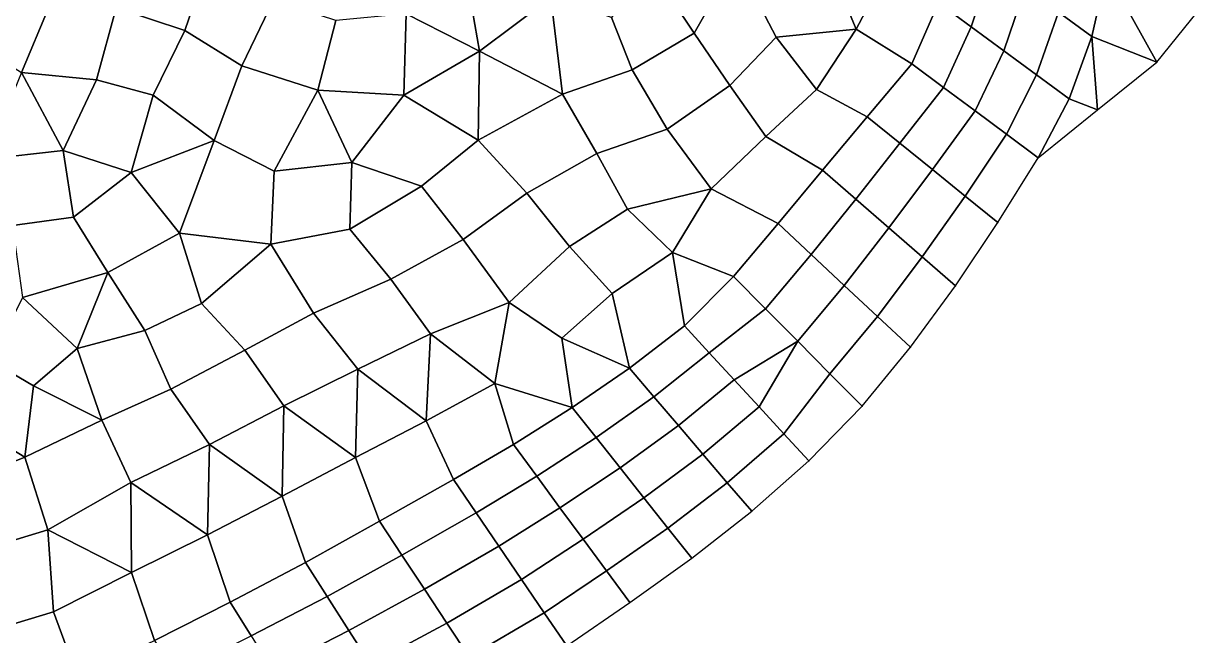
# Model space of a CAD drawing. Extents: x 391089 to 406232, y 6461839 to 6471033.
# Drawn here: x 403904.4 to 404132.2, y 6470031.3 to 6470149.3 of the extents above; entities that cross this region are included whole.
import ezdxf

# ---------------------------------------------------------------- set-up
doc = ezdxf.new("R2010")
doc.units = 0
for name, color, linetype in [('MESH_BOUND', 25, 'CONTINUOUS'), ('MESH_ELEMS', 18, 'CONTINUOUS'), ('MESH_NODES', 18, 'CONTINUOUS')]:
    doc.layers.add(name, color=color, linetype=linetype)

msp = doc.modelspace()

# ---------------------------------------------------------------- linework, layer by layer
at = {"layer": 'MESH_BOUND', "color": 25}
for points in [[(404123.008, 6470141.9, 5.49), (404132.161, 6470153.29, 5.172)], [(404111.543, 6470132.68, 5.69), (404123.008, 6470141.9, 5.49)], [(404100.078, 6470123.47, 5.486), (404111.543, 6470132.68, 5.69)], [(404092.318, 6470110.97, 5.373), (404100.078, 6470123.47, 5.486)], [(404084.143, 6470098.74, 5.559), (404092.318, 6470110.97, 5.373)], [(404075.446, 6470086.89, 5.469), (404084.143, 6470098.74, 5.559)], [(404066.12, 6470075.52, 4.956), (404075.446, 6470086.89, 5.469)], [(404055.874, 6470064.97, 4.497), (404066.12, 6470075.52, 4.956)], [(404044.857, 6470055.23, 4.532), (404055.874, 6470064.97, 4.497)], [(404033.272, 6470046.18, 5.418), (404044.857, 6470055.23, 4.532)], [(404021.308, 6470037.62, 4.709), (404033.272, 6470046.18, 5.418)], [(404009.214, 6470029.25, 5.055), (404021.308, 6470037.62, 4.709)]]:
    msp.add_polyline3d(points, dxfattribs=at)
at = {"layer": 'MESH_ELEMS', "color": 178}
for points in [[(403935.47, 6470148, 2.418), (403940.706, 6470163.24, 2.518), (403927.394, 6470166.85, 2.035), (403922.278, 6470152.4, 2.063)], [(404084.739, 6470165.57, 1.962), (404080.861, 6470153.36, 2.062), (404087.168, 6470148.73, 2.275), (404091.167, 6470160.9, 2.497)], [(404132.161, 6470153.29, 5.172), (404125.896, 6470166.01, 5.419), (404113.307, 6470159.39, 3.333), (404123.008, 6470141.9, 5.49)], [(403935.47, 6470148, 2.418), (403946.479, 6470141.22, 2.501), (403952.588, 6470153.85, 2.473), (403940.706, 6470163.24, 2.518)], [(404107.064, 6470164.01, 1.865), (404104.023, 6470151.54, 0.794), (404110.451, 6470146.86, 3.435), (404113.307, 6470159.39, 3.333)], [(403909.317, 6470152.65, 2.199), (403896.432, 6470161.32, 1.63), (403893.598, 6470146.49, 1.814), (403904.01, 6470139.9, 2.335)], [(404033.732, 6470147.48, 3.083), (404041.809, 6470161.66, 2.893), (404025.407, 6470160.06, 2.794), (404033.732, 6470147.48, 3.083)], [(404049.561, 6470146.74, 2.743), (404041.809, 6470161.66, 2.893), (404033.732, 6470147.48, 3.083), (404040.594, 6470137.42, 2.842)], [(404049.561, 6470146.74, 2.743), (404064.967, 6470148.26, 2.136), (404059.008, 6470162.68, 2.204), (404041.809, 6470161.66, 2.893)], [(404071.675, 6470160.98, 2.382), (404059.008, 6470162.68, 2.204), (404064.967, 6470148.26, 2.136), (404071.675, 6470160.98, 2.382)], [(404080.861, 6470153.36, 2.062), (404071.675, 6470160.98, 2.382), (404064.967, 6470148.26, 2.136), (404075.759, 6470141.56, 2.025)], [(404091.167, 6470160.9, 2.497), (404087.168, 6470148.73, 2.275), (404093.475, 6470144.1, 2.304), (404097.595, 6470156.22, 2.275)], [(403989.654, 6470159.55, 2.671), (403978.176, 6470151.2, 2.678), (403992.364, 6470144.01, 2.524), (403989.654, 6470159.55, 2.671)], [(403992.364, 6470144.01, 2.524), (404006.125, 6470154.36, 2.666), (403989.654, 6470159.55, 2.671), (403992.364, 6470144.01, 2.524)], [(404033.732, 6470147.48, 3.083), (404025.407, 6470160.06, 2.794), (404017.779, 6470150.52, 2.863), (404021.789, 6470140.44, 2.817)], [(404113.307, 6470159.39, 3.333), (404110.451, 6470146.86, 3.435), (404123.008, 6470141.9, 5.49), (404113.307, 6470159.39, 3.333)], [(404097.595, 6470156.22, 2.275), (404093.475, 6470144.1, 2.304), (404099.783, 6470139.47, 0.397), (404104.023, 6470151.54, 0.794)], [(403946.479, 6470141.22, 2.501), (403961.142, 6470136.48, 2.772), (403964.597, 6470149.95, 2.653), (403952.588, 6470153.85, 2.473)], [(404008.358, 6470135.75, 2.908), (404006.125, 6470154.36, 2.666), (403992.364, 6470144.01, 2.524), (404008.358, 6470135.75, 2.908)], [(404017.779, 6470150.52, 2.863), (404006.125, 6470154.36, 2.666), (404008.358, 6470135.75, 2.908), (404021.789, 6470140.44, 2.817)], [(403918.486, 6470138.46, 2.218), (403922.278, 6470152.4, 2.063), (403909.317, 6470152.65, 2.199), (403904.01, 6470139.9, 2.335)], [(403929.387, 6470135.52, 2.279), (403935.47, 6470148, 2.418), (403922.278, 6470152.4, 2.063), (403918.486, 6470138.46, 2.218)], [(404080.861, 6470153.36, 2.062), (404075.759, 6470141.56, 2.025), (404081.838, 6470137.04, 2.302), (404087.168, 6470148.73, 2.275)], [(404104.023, 6470151.54, 0.794), (404099.783, 6470139.47, 0.397), (404106.09, 6470134.85, 4.636), (404110.451, 6470146.86, 3.435)], [(403977.728, 6470135.51, 2.563), (403978.176, 6470151.2, 2.678), (403964.597, 6470149.95, 2.653), (403961.142, 6470136.48, 2.772)], [(403977.728, 6470135.51, 2.563), (403992.364, 6470144.01, 2.524), (403978.176, 6470151.2, 2.678), (403977.728, 6470135.51, 2.563)], [(403946.479, 6470141.22, 2.501), (403935.47, 6470148, 2.418), (403929.387, 6470135.52, 2.279), (403941.143, 6470126.78, 2.625)], [(404040.594, 6470137.42, 2.842), (404033.732, 6470147.48, 3.083), (404021.789, 6470140.44, 2.817), (404028.528, 6470128.96, 2.724)], [(404057.321, 6470136.62, 2.045), (404049.561, 6470146.74, 2.743), (404040.594, 6470137.42, 2.842), (404047.555, 6470127.58, 2.185)], [(404057.321, 6470136.62, 2.045), (404064.967, 6470148.26, 2.136), (404049.561, 6470146.74, 2.743), (404057.321, 6470136.62, 2.045)], [(404064.967, 6470148.26, 2.136), (404057.321, 6470136.62, 2.045), (404067.086, 6470131.35, 1.733), (404075.759, 6470141.56, 2.025)], [(404087.168, 6470148.73, 2.275), (404081.838, 6470137.04, 2.302), (404087.918, 6470132.51, 2.443), (404093.475, 6470144.1, 2.304)], [(404106.09, 6470134.85, 4.636), (404111.543, 6470132.68, 5.69), (404110.451, 6470146.86, 3.435), (404106.09, 6470134.85, 4.636)], [(404123.008, 6470141.9, 5.49), (404110.451, 6470146.86, 3.435), (404111.543, 6470132.68, 5.69), (404123.008, 6470141.9, 5.49)], [(403977.728, 6470135.51, 2.563), (403992.051, 6470126.86, 2.648), (403992.364, 6470144.01, 2.524), (403977.728, 6470135.51, 2.563)], [(404008.358, 6470135.75, 2.908), (403992.364, 6470144.01, 2.524), (403992.051, 6470126.86, 2.648), (404008.358, 6470135.75, 2.908)], [(404093.475, 6470144.1, 2.304), (404087.918, 6470132.51, 2.443), (404093.998, 6470127.99, 0.393), (404099.783, 6470139.47, 0.397)], [(403946.479, 6470141.22, 2.501), (403941.143, 6470126.78, 2.625), (403952.745, 6470120.84, 2.674), (403961.142, 6470136.48, 2.772)], [(404014.957, 6470124.29, 3.089), (404028.528, 6470128.96, 2.724), (404021.789, 6470140.44, 2.817), (404008.358, 6470135.75, 2.908)], [(404081.838, 6470137.04, 2.302), (404075.759, 6470141.56, 2.025), (404067.086, 6470131.35, 1.733), (404073.394, 6470126.25, 2.215)], [(403904.01, 6470139.9, 2.335), (403897.13, 6470123.16, 2.238), (403912.009, 6470124.87, 2.111), (403904.01, 6470139.9, 2.335)], [(403918.486, 6470138.46, 2.218), (403904.01, 6470139.9, 2.335), (403912.009, 6470124.87, 2.111), (403918.486, 6470138.46, 2.218)], [(403925.169, 6470120.6, 2.36), (403929.387, 6470135.52, 2.279), (403918.486, 6470138.46, 2.218), (403912.009, 6470124.87, 2.111)], [(404099.783, 6470139.47, 0.397), (404093.998, 6470127.99, 0.393), (404100.078, 6470123.47, 5.486), (404106.09, 6470134.85, 4.636)], [(403941.143, 6470126.78, 2.625), (403929.387, 6470135.52, 2.279), (403925.169, 6470120.6, 2.36), (403941.143, 6470126.78, 2.625)], [(403952.745, 6470120.84, 2.674), (403967.735, 6470122.55, 2.557), (403961.142, 6470136.48, 2.772), (403952.745, 6470120.84, 2.674)], [(403961.142, 6470136.48, 2.772), (403967.735, 6470122.55, 2.557), (403977.728, 6470135.51, 2.563), (403961.142, 6470136.48, 2.772)], [(403981.162, 6470117.96, 2.685), (403992.051, 6470126.86, 2.648), (403977.728, 6470135.51, 2.563), (403967.735, 6470122.55, 2.557)], [(404008.358, 6470135.75, 2.908), (403992.051, 6470126.86, 2.648), (404001.469, 6470116.64, 2.715), (404014.957, 6470124.29, 3.089)], [(404028.528, 6470128.96, 2.724), (404037.038, 6470117.43, 2.204), (404047.555, 6470127.58, 2.185), (404040.594, 6470137.42, 2.842)], [(404058.507, 6470121.06, 1.73), (404067.086, 6470131.35, 1.733), (404057.321, 6470136.62, 2.045), (404047.555, 6470127.58, 2.185)], [(404087.918, 6470132.51, 2.443), (404081.838, 6470137.04, 2.302), (404073.394, 6470126.25, 2.215), (404079.702, 6470121.16, 1.196)], [(404100.078, 6470123.47, 5.486), (404111.543, 6470132.68, 5.69), (404106.09, 6470134.85, 4.636), (404100.078, 6470123.47, 5.486)], [(404073.394, 6470126.25, 2.215), (404067.086, 6470131.35, 1.733), (404058.507, 6470121.06, 1.73), (404064.916, 6470115.48, 2.137)], [(404093.998, 6470127.99, 0.393), (404087.918, 6470132.51, 2.443), (404079.702, 6470121.16, 1.196), (404086.01, 6470116.06, 1.054)], [(404028.528, 6470128.96, 2.724), (404014.957, 6470124.29, 3.089), (404020.887, 6470113.53, 2.606), (404037.038, 6470117.43, 2.204)], [(403934.461, 6470108.92, 2.578), (403941.143, 6470126.78, 2.625), (403925.169, 6470120.6, 2.36), (403934.461, 6470108.92, 2.578)], [(403934.461, 6470108.92, 2.578), (403952.102, 6470106.79, 2.617), (403952.745, 6470120.84, 2.674), (403941.143, 6470126.78, 2.625)], [(403989.196, 6470107.69, 2.802), (404001.469, 6470116.64, 2.715), (403992.051, 6470126.86, 2.648), (403981.162, 6470117.96, 2.685)], [(404049.968, 6470110.74, 1.625), (404058.507, 6470121.06, 1.73), (404047.555, 6470127.58, 2.185), (404037.038, 6470117.43, 2.204)], [(404079.702, 6470121.16, 1.196), (404073.394, 6470126.25, 2.215), (404064.916, 6470115.48, 2.137), (404071.325, 6470109.9, 2.115)], [(404100.078, 6470123.47, 5.486), (404093.998, 6470127.99, 0.393), (404086.01, 6470116.06, 1.054), (404092.318, 6470110.97, 5.373)], [(403912.009, 6470124.87, 2.111), (403897.13, 6470123.16, 2.238), (403902.275, 6470110.36, 2.012), (403914.035, 6470111.96, 2.24)], [(403912.009, 6470124.87, 2.111), (403914.035, 6470111.96, 2.24), (403925.169, 6470120.6, 2.36), (403912.009, 6470124.87, 2.111)], [(404020.887, 6470113.53, 2.606), (404014.957, 6470124.29, 3.089), (404001.469, 6470116.64, 2.715), (404009.715, 6470106.32, 2.621)], [(403967.352, 6470109.69, 2.664), (403967.735, 6470122.55, 2.557), (403952.745, 6470120.84, 2.674), (403952.102, 6470106.79, 2.617)], [(403967.352, 6470109.69, 2.664), (403981.162, 6470117.96, 2.685), (403967.735, 6470122.55, 2.557), (403967.352, 6470109.69, 2.664)], [(403934.461, 6470108.92, 2.578), (403925.169, 6470120.6, 2.36), (403914.035, 6470111.96, 2.24), (403920.627, 6470101.31, 2.296)], [(404064.916, 6470115.48, 2.137), (404058.507, 6470121.06, 1.73), (404049.968, 6470110.74, 1.625), (404056.338, 6470104.77, 1.786)], [(404086.01, 6470116.06, 1.054), (404079.702, 6470121.16, 1.196), (404071.325, 6470109.9, 2.115), (404077.734, 6470104.32, 0.983)], [(403975.248, 6470100.04, 2.8), (403989.196, 6470107.69, 2.802), (403981.162, 6470117.96, 2.685), (403967.352, 6470109.69, 2.664)], [(404020.887, 6470113.53, 2.606), (404029.593, 6470105.15, 2.411), (404037.038, 6470117.43, 2.204), (404020.887, 6470113.53, 2.606)], [(404041.303, 6470100.53, 1.872), (404049.968, 6470110.74, 1.625), (404037.038, 6470117.43, 2.204), (404029.593, 6470105.15, 2.411)], [(404009.715, 6470106.32, 2.621), (404001.469, 6470116.64, 2.715), (403989.196, 6470107.69, 2.802), (403998.055, 6470095.53, 2.675)], [(404071.325, 6470109.9, 2.115), (404064.916, 6470115.48, 2.137), (404056.338, 6470104.77, 1.786), (404062.707, 6470098.81, 2.391)], [(404092.318, 6470110.97, 5.373), (404086.01, 6470116.06, 1.054), (404077.734, 6470104.32, 0.983), (404084.143, 6470098.74, 5.559)], [(404017.946, 6470097.28, 2.4), (404029.593, 6470105.15, 2.411), (404020.887, 6470113.53, 2.606), (404009.715, 6470106.32, 2.621)], [(403904.183, 6470096.47, 2.024), (403920.627, 6470101.31, 2.296), (403914.035, 6470111.96, 2.24), (403902.275, 6470110.36, 2.012)], [(404056.338, 6470104.77, 1.786), (404049.968, 6470110.74, 1.625), (404041.303, 6470100.53, 1.872), (404047.508, 6470094.28, 1.002)], [(403938.736, 6470095.32, 2.532), (403934.461, 6470108.92, 2.578), (403920.627, 6470101.31, 2.296), (403927.765, 6470090.1, 2.389)], [(403934.461, 6470108.92, 2.578), (403938.736, 6470095.32, 2.532), (403952.102, 6470106.79, 2.617), (403934.461, 6470108.92, 2.578)], [(403960.344, 6470093.45, 2.803), (403975.248, 6470100.04, 2.8), (403967.352, 6470109.69, 2.664), (403952.102, 6470106.79, 2.617)], [(404077.734, 6470104.32, 0.983), (404071.325, 6470109.9, 2.115), (404062.707, 6470098.81, 2.391), (404069.077, 6470092.85, 1.142)], [(403952.102, 6470106.79, 2.617), (403938.736, 6470095.32, 2.532), (403947.051, 6470086.33, 2.769), (403960.344, 6470093.45, 2.803)], [(403982.895, 6470089.48, 2.675), (403998.055, 6470095.53, 2.675), (403989.196, 6470107.69, 2.802), (403975.248, 6470100.04, 2.8)], [(404009.715, 6470106.32, 2.621), (403998.055, 6470095.53, 2.675), (404008.19, 6470088.61, 2.459), (404017.946, 6470097.28, 2.4)], [(404031.853, 6470091.03, 1.745), (404029.593, 6470105.15, 2.411), (404017.946, 6470097.28, 2.4), (404021.277, 6470082.84, 1.839)], [(404029.593, 6470105.15, 2.411), (404031.853, 6470091.03, 1.745), (404041.303, 6470100.53, 1.872), (404029.593, 6470105.15, 2.411)], [(404062.707, 6470098.81, 2.391), (404056.338, 6470104.77, 1.786), (404047.508, 6470094.28, 1.002), (404053.712, 6470088.03, 2.292)], [(404084.143, 6470098.74, 5.559), (404077.734, 6470104.32, 0.983), (404069.077, 6470092.85, 1.142), (404075.446, 6470086.89, 5.469)], [(403920.627, 6470101.31, 2.296), (403904.183, 6470096.47, 2.024), (403914.739, 6470086.62, 2.34), (403920.627, 6470101.31, 2.296)], [(403920.627, 6470101.31, 2.296), (403914.739, 6470086.62, 2.34), (403927.765, 6470090.1, 2.389), (403920.627, 6470101.31, 2.296)], [(403975.248, 6470100.04, 2.8), (403960.344, 6470093.45, 2.803), (403968.876, 6470082.65, 2.644), (403982.895, 6470089.48, 2.675)], [(404047.508, 6470094.28, 1.002), (404041.303, 6470100.53, 1.872), (404031.853, 6470091.03, 1.745), (404036.657, 6470085.82, 0.971)], [(404008.19, 6470088.61, 2.459), (404021.277, 6470082.84, 1.839), (404017.946, 6470097.28, 2.4), (404008.19, 6470088.61, 2.459)], [(404069.077, 6470092.85, 1.142), (404062.707, 6470098.81, 2.391), (404053.712, 6470088.03, 2.292), (404059.916, 6470081.77, 0.998)], [(403904.183, 6470096.47, 2.024), (403898.065, 6470084.25, 2.114), (403906.279, 6470079.44, 2.317), (403914.739, 6470086.62, 2.34)], [(403938.736, 6470095.32, 2.532), (403927.765, 6470090.1, 2.389), (403932.782, 6470078.81, 2.704), (403947.051, 6470086.33, 2.769)], [(403982.895, 6470089.48, 2.675), (403995.271, 6470079.88, 2.319), (403998.055, 6470095.53, 2.675), (403982.895, 6470089.48, 2.675)], [(403995.271, 6470079.88, 2.319), (404010.238, 6470075.26, 1.91), (404008.19, 6470088.61, 2.459), (403998.055, 6470095.53, 2.675)], [(403960.344, 6470093.45, 2.803), (403947.051, 6470086.33, 2.769), (403954.58, 6470075.57, 2.84), (403968.876, 6470082.65, 2.644)], [(404053.712, 6470088.03, 2.292), (404047.508, 6470094.28, 1.002), (404036.657, 6470085.82, 0.971), (404041.461, 6470080.61, 2.134)], [(404075.446, 6470086.89, 5.469), (404069.077, 6470092.85, 1.142), (404059.916, 6470081.77, 0.998), (404066.12, 6470075.52, 4.956)], [(403927.765, 6470090.1, 2.389), (403914.739, 6470086.62, 2.34), (403919.516, 6470072.81, 2.5), (403932.782, 6470078.81, 2.704)], [(404036.657, 6470085.82, 0.971), (404031.853, 6470091.03, 1.745), (404021.277, 6470082.84, 1.839), (404025.993, 6470077.32, 1.894)], [(403982.895, 6470089.48, 2.675), (403968.876, 6470082.65, 2.644), (403982.037, 6470072.69, 2.393), (403982.895, 6470089.48, 2.675)], [(403982.037, 6470072.69, 2.393), (403995.271, 6470079.88, 2.319), (403982.895, 6470089.48, 2.675), (403982.037, 6470072.69, 2.393)], [(404021.277, 6470082.84, 1.839), (404008.19, 6470088.61, 2.459), (404010.238, 6470075.26, 1.91), (404021.277, 6470082.84, 1.839)], [(404053.712, 6470088.03, 2.292), (404041.461, 6470080.61, 2.134), (404046.265, 6470075.39, 1.646), (404053.712, 6470088.03, 2.292)], [(404059.916, 6470081.77, 0.998), (404053.712, 6470088.03, 2.292), (404046.265, 6470075.39, 1.646), (404051.07, 6470070.18, 0.952)], [(403919.516, 6470072.81, 2.5), (403914.739, 6470086.62, 2.34), (403906.279, 6470079.44, 2.317), (403919.516, 6470072.81, 2.5)], [(403940.277, 6470068.14, 2.733), (403954.58, 6470075.57, 2.84), (403947.051, 6470086.33, 2.769), (403932.782, 6470078.81, 2.704)], [(404041.461, 6470080.61, 2.134), (404036.657, 6470085.82, 0.971), (404025.993, 6470077.32, 1.894), (404030.709, 6470071.8, 2.122)], [(403892.367, 6470073.12, 2.235), (403904.615, 6470065.68, 2.544), (403906.279, 6470079.44, 2.317), (403898.065, 6470084.25, 2.114)], [(403968.405, 6470065.63, 2.698), (403968.876, 6470082.65, 2.644), (403954.58, 6470075.57, 2.84), (403968.405, 6470065.63, 2.698)], [(403968.876, 6470082.65, 2.644), (403968.405, 6470065.63, 2.698), (403982.037, 6470072.69, 2.393), (403968.876, 6470082.65, 2.644)], [(404025.993, 6470077.32, 1.894), (404021.277, 6470082.84, 1.839), (404010.238, 6470075.26, 1.91), (404014.844, 6470069.45, 2.176)], [(404066.12, 6470075.52, 4.956), (404059.916, 6470081.77, 0.998), (404051.07, 6470070.18, 0.952), (404055.874, 6470064.97, 4.497)], [(403906.279, 6470079.44, 2.317), (403904.615, 6470065.68, 2.544), (403919.516, 6470072.81, 2.5), (403906.279, 6470079.44, 2.317)], [(403925.097, 6470060.77, 2.464), (403940.277, 6470068.14, 2.733), (403932.782, 6470078.81, 2.704), (403919.516, 6470072.81, 2.5)], [(403998.9, 6470068.13, 1.855), (403995.271, 6470079.88, 2.319), (403982.037, 6470072.69, 2.393), (403987.332, 6470061.38, 1.755)], [(403998.9, 6470068.13, 1.855), (404010.238, 6470075.26, 1.91), (403995.271, 6470079.88, 2.319), (403998.9, 6470068.13, 1.855)], [(404046.265, 6470075.39, 1.646), (404041.461, 6470080.61, 2.134), (404030.709, 6470071.8, 2.122), (404035.425, 6470066.27, 1.884)], [(404030.709, 6470071.8, 2.122), (404025.993, 6470077.32, 1.894), (404014.844, 6470069.45, 2.176), (404019.451, 6470063.63, 1.854)], [(403940.277, 6470068.14, 2.733), (403954.289, 6470058.17, 2.31), (403954.58, 6470075.57, 2.84), (403940.277, 6470068.14, 2.733)], [(403954.58, 6470075.57, 2.84), (403954.289, 6470058.17, 2.31), (403968.405, 6470065.63, 2.698), (403954.58, 6470075.57, 2.84)], [(404014.844, 6470069.45, 2.176), (404010.238, 6470075.26, 1.91), (403998.9, 6470068.13, 1.855), (404003.381, 6470062.03, 1.839)], [(404051.07, 6470070.18, 0.952), (404046.265, 6470075.39, 1.646), (404035.425, 6470066.27, 1.884), (404040.141, 6470060.75, 0.986)], [(403904.615, 6470065.68, 2.544), (403892.367, 6470073.12, 2.235), (403889.281, 6470059.41, 2.519), (403904.615, 6470065.68, 2.544)], [(403909.062, 6470051.65, 2.384), (403925.097, 6470060.77, 2.464), (403919.516, 6470072.81, 2.5), (403904.615, 6470065.68, 2.544)], [(403968.405, 6470065.63, 2.698), (403973.059, 6470053.33, 1.571), (403987.332, 6470061.38, 1.755), (403982.037, 6470072.69, 2.393)], [(404035.425, 6470066.27, 1.884), (404030.709, 6470071.8, 2.122), (404019.451, 6470063.63, 1.854), (404024.058, 6470057.81, 1.349)], [(404019.451, 6470063.63, 1.854), (404014.844, 6470069.45, 2.176), (404003.381, 6470062.03, 1.839), (404007.863, 6470055.93, 2.273)], [(404055.874, 6470064.97, 4.497), (404051.07, 6470070.18, 0.952), (404040.141, 6470060.75, 0.986), (404044.857, 6470055.23, 4.532)], [(403925.097, 6470060.77, 2.464), (403939.845, 6470050.68, 2.334), (403940.277, 6470068.14, 2.733), (403925.097, 6470060.77, 2.464)], [(403940.277, 6470068.14, 2.733), (403939.845, 6470050.68, 2.334), (403954.289, 6470058.17, 2.31), (403940.277, 6470068.14, 2.733)], [(404003.381, 6470062.03, 1.839), (403998.9, 6470068.13, 1.855), (403987.332, 6470061.38, 1.755), (403991.708, 6470054.95, 1.369)], [(403904.615, 6470065.68, 2.544), (403889.281, 6470059.41, 2.519), (403895.308, 6470047.47, 2.361), (403909.062, 6470051.65, 2.384)], [(403973.059, 6470053.33, 1.571), (403968.405, 6470065.63, 2.698), (403954.289, 6470058.17, 2.31), (403958.742, 6470045.36, 1.661)], [(404040.141, 6470060.75, 0.986), (404035.425, 6470066.27, 1.884), (404024.058, 6470057.81, 1.349), (404028.665, 6470052, 0.712)], [(404024.058, 6470057.81, 1.349), (404019.451, 6470063.63, 1.854), (404007.863, 6470055.93, 2.273), (404012.344, 6470049.83, 1.271)], [(403925.097, 6470060.77, 2.464), (403909.062, 6470051.65, 2.384), (403925.22, 6470043.45, 2.08), (403925.097, 6470060.77, 2.464)], [(403925.097, 6470060.77, 2.464), (403925.22, 6470043.45, 2.08), (403939.845, 6470050.68, 2.334), (403925.097, 6470060.77, 2.464)], [(403991.708, 6470054.95, 1.369), (403987.332, 6470061.38, 1.755), (403973.059, 6470053.33, 1.571), (403977.377, 6470046.78, 1.34)], [(404007.863, 6470055.93, 2.273), (404003.381, 6470062.03, 1.839), (403991.708, 6470054.95, 1.369), (403996.085, 6470048.52, 2.522)], [(404044.857, 6470055.23, 4.532), (404040.141, 6470060.75, 0.986), (404028.665, 6470052, 0.712), (404033.272, 6470046.18, 5.418)], [(403939.845, 6470050.68, 2.334), (403944.26, 6470037.7, 1.798), (403958.742, 6470045.36, 1.661), (403954.289, 6470058.17, 2.31)], [(404012.344, 6470049.83, 1.271), (404007.863, 6470055.93, 2.273), (403996.085, 6470048.52, 2.522), (404000.461, 6470042.1, 0.931)], [(404028.665, 6470052, 0.712), (404024.058, 6470057.81, 1.349), (404012.344, 6470049.83, 1.271), (404016.826, 6470043.72, 1.102)], [(403996.085, 6470048.52, 2.522), (403991.708, 6470054.95, 1.369), (403977.377, 6470046.78, 1.34), (403981.696, 6470040.22, 2.389)], [(403895.308, 6470047.47, 2.361), (403895.456, 6470031.39, 2.284), (403910.145, 6470035.83, 2.326), (403909.062, 6470051.65, 2.384)], [(403910.145, 6470035.83, 2.326), (403925.22, 6470043.45, 2.08), (403909.062, 6470051.65, 2.384), (403910.145, 6470035.83, 2.326)], [(403977.377, 6470046.78, 1.34), (403973.059, 6470053.33, 1.571), (403958.742, 6470045.36, 1.661), (403962.932, 6470038.81, 0.754)], [(404033.272, 6470046.18, 5.418), (404028.665, 6470052, 0.712), (404016.826, 6470043.72, 1.102), (404021.308, 6470037.62, 4.709)], [(403944.26, 6470037.7, 1.798), (403939.845, 6470050.68, 2.334), (403925.22, 6470043.45, 2.08), (403929.636, 6470030.31, 1.659)], [(404016.826, 6470043.72, 1.102), (404012.344, 6470049.83, 1.271), (404000.461, 6470042.1, 0.931), (404004.837, 6470035.67, 1.388)], [(403981.696, 6470040.22, 2.389), (403977.377, 6470046.78, 1.34), (403962.932, 6470038.81, 0.754), (403967.121, 6470032.26, 2.236)], [(404000.461, 6470042.1, 0.931), (403996.085, 6470048.52, 2.522), (403981.696, 6470040.22, 2.389), (403986.014, 6470033.67, 0.915)], [(403962.932, 6470038.81, 0.754), (403958.742, 6470045.36, 1.661), (403944.26, 6470037.7, 1.798), (403948.306, 6470031.18, 1.531)], [(403910.145, 6470035.83, 2.326), (403914.821, 6470023.32, 1.503), (403929.636, 6470030.31, 1.659), (403925.22, 6470043.45, 2.08)], [(404004.837, 6470035.67, 1.388), (404000.461, 6470042.1, 0.931), (403986.014, 6470033.67, 0.915), (403990.333, 6470027.12, 2.577)], [(404021.308, 6470037.62, 4.709), (404016.826, 6470043.72, 1.102), (404004.837, 6470035.67, 1.388), (404009.214, 6470029.25, 5.055)], [(403986.014, 6470033.67, 0.915), (403981.696, 6470040.22, 2.389), (403967.121, 6470032.26, 2.236), (403971.31, 6470025.71, 0.499)], [(403948.306, 6470031.18, 1.531), (403944.26, 6470037.7, 1.798), (403929.636, 6470030.31, 1.659), (403933.538, 6470023.83, 2.124)], [(403967.121, 6470032.26, 2.236), (403962.932, 6470038.81, 0.754), (403948.306, 6470031.18, 1.531), (403952.351, 6470024.66, 2.163)], [(403914.821, 6470023.32, 1.503), (403910.145, 6470035.83, 2.326), (403895.456, 6470031.39, 2.284), (403899.726, 6470016.98, 1.535)], [(404009.214, 6470029.25, 5.055), (404004.837, 6470035.67, 1.388), (403990.333, 6470027.12, 2.577), (403994.651, 6470020.57, 3.492)], [(403990.333, 6470027.12, 2.577), (403986.014, 6470033.67, 0.915), (403971.31, 6470025.71, 0.499), (403975.499, 6470019.16, 2.235)], [(403971.31, 6470025.71, 0.499), (403967.121, 6470032.26, 2.236), (403952.351, 6470024.66, 2.163), (403956.396, 6470018.14, 0.442)]]:
    msp.add_3dface(points, dxfattribs=at)
at = {"layer": 'MESH_NODES', "color": 18}
for p in [(403935.47, 6470148, 2.418), (404033.732, 6470147.48, 3.083), (404049.561, 6470146.74, 2.743), (404064.967, 6470148.26, 2.136), (404087.168, 6470148.73, 2.275), (404110.451, 6470146.86, 3.435), (403992.364, 6470144.01, 2.524), (404093.475, 6470144.1, 2.304), (403946.479, 6470141.22, 2.501), (404021.789, 6470140.44, 2.817), (404075.759, 6470141.56, 2.025), (404123.008, 6470141.9, 5.49), (403918.486, 6470138.46, 2.218), (404099.783, 6470139.47, 0.397), (403929.387, 6470135.52, 2.279), (403961.142, 6470136.48, 2.772), (403977.728, 6470135.51, 2.563), (404008.358, 6470135.75, 2.908), (404040.594, 6470137.42, 2.842), (404057.321, 6470136.62, 2.045), (404081.838, 6470137.04, 2.302), (404106.09, 6470134.85, 4.636), (404067.086, 6470131.35, 1.733), (404087.918, 6470132.51, 2.443), (404111.543, 6470132.68, 5.69), (404028.528, 6470128.96, 2.724), (403941.143, 6470126.78, 2.625), (403992.051, 6470126.86, 2.648), (404047.555, 6470127.58, 2.185), (404073.394, 6470126.25, 2.215), (404093.998, 6470127.99, 0.393), (403912.009, 6470124.87, 2.111), (404014.957, 6470124.29, 3.089), (403967.735, 6470122.55, 2.557), (404100.078, 6470123.47, 5.486), (403925.169, 6470120.6, 2.36), (403952.745, 6470120.84, 2.674), (404058.507, 6470121.06, 1.73), (404079.702, 6470121.16, 1.196), (403981.162, 6470117.96, 2.685), (404037.038, 6470117.43, 2.204), (404001.469, 6470116.64, 2.715), (404064.916, 6470115.48, 2.137), (404086.01, 6470116.06, 1.054), (404020.887, 6470113.53, 2.606), (403914.035, 6470111.96, 2.24), (404049.968, 6470110.74, 1.625), (404092.318, 6470110.97, 5.373), (403934.461, 6470108.92, 2.578), (403967.352, 6470109.69, 2.664), (404071.325, 6470109.9, 2.115), (403952.102, 6470106.79, 2.617), (403989.196, 6470107.69, 2.802), (404009.715, 6470106.32, 2.621), (404029.593, 6470105.15, 2.411), (404056.338, 6470104.77, 1.786), (404077.734, 6470104.32, 0.983), (403920.627, 6470101.31, 2.296), (403975.248, 6470100.04, 2.8), (404041.303, 6470100.53, 1.872), (404017.946, 6470097.28, 2.4), (404062.707, 6470098.81, 2.391), (404084.143, 6470098.74, 5.559), (403938.736, 6470095.32, 2.532), (403998.055, 6470095.53, 2.675), (403960.344, 6470093.45, 2.803), (404047.508, 6470094.28, 1.002), (404069.077, 6470092.85, 1.142), (403927.765, 6470090.1, 2.389), (404031.853, 6470091.03, 1.745), (403982.895, 6470089.48, 2.675), (404008.19, 6470088.61, 2.459), (404053.712, 6470088.03, 2.292), (403914.739, 6470086.62, 2.34), (403947.051, 6470086.33, 2.769), (404036.657, 6470085.82, 0.971), (404075.446, 6470086.89, 5.469), (403968.876, 6470082.65, 2.644), (404021.277, 6470082.84, 1.839), (404059.916, 6470081.77, 0.998), (403906.279, 6470079.44, 2.317), (403932.782, 6470078.81, 2.704), (403995.271, 6470079.88, 2.319), (404041.461, 6470080.61, 2.134), (404025.993, 6470077.32, 1.894), (403954.58, 6470075.57, 2.84), (404010.238, 6470075.26, 1.91), (404046.265, 6470075.39, 1.646), (404066.12, 6470075.52, 4.956), (403919.516, 6470072.81, 2.5), (403982.037, 6470072.69, 2.393), (404030.709, 6470071.8, 2.122), (404014.844, 6470069.45, 2.176), (404051.07, 6470070.18, 0.952), (403940.277, 6470068.14, 2.733), (403998.9, 6470068.13, 1.855), (403904.615, 6470065.68, 2.544), (403968.405, 6470065.63, 2.698), (404035.425, 6470066.27, 1.884), (404055.874, 6470064.97, 4.497), (404019.451, 6470063.63, 1.854), (403925.097, 6470060.77, 2.464), (403987.332, 6470061.38, 1.755), (404003.381, 6470062.03, 1.839), (404040.141, 6470060.75, 0.986), (403954.289, 6470058.17, 2.31), (404007.863, 6470055.93, 2.273), (404024.058, 6470057.81, 1.349), (403991.708, 6470054.95, 1.369), (404044.857, 6470055.23, 4.532), (403909.062, 6470051.65, 2.384), (403973.059, 6470053.33, 1.571), (404028.665, 6470052, 0.712), (403939.845, 6470050.68, 2.334), (404012.344, 6470049.83, 1.271), (403977.377, 6470046.78, 1.34), (403996.085, 6470048.52, 2.522), (403958.742, 6470045.36, 1.661), (404033.272, 6470046.18, 5.418), (403925.22, 6470043.45, 2.08), (404000.461, 6470042.1, 0.931), (404016.826, 6470043.72, 1.102), (403981.696, 6470040.22, 2.389), (403944.26, 6470037.7, 1.798), (403962.932, 6470038.81, 0.754), (404021.308, 6470037.62, 4.709), (403910.145, 6470035.83, 2.326), (404004.837, 6470035.67, 1.388), (403986.014, 6470033.67, 0.915), (403967.121, 6470032.26, 2.236)]:
    msp.add_point(p, dxfattribs=at)

doc.saveas('drawing.dxf')
